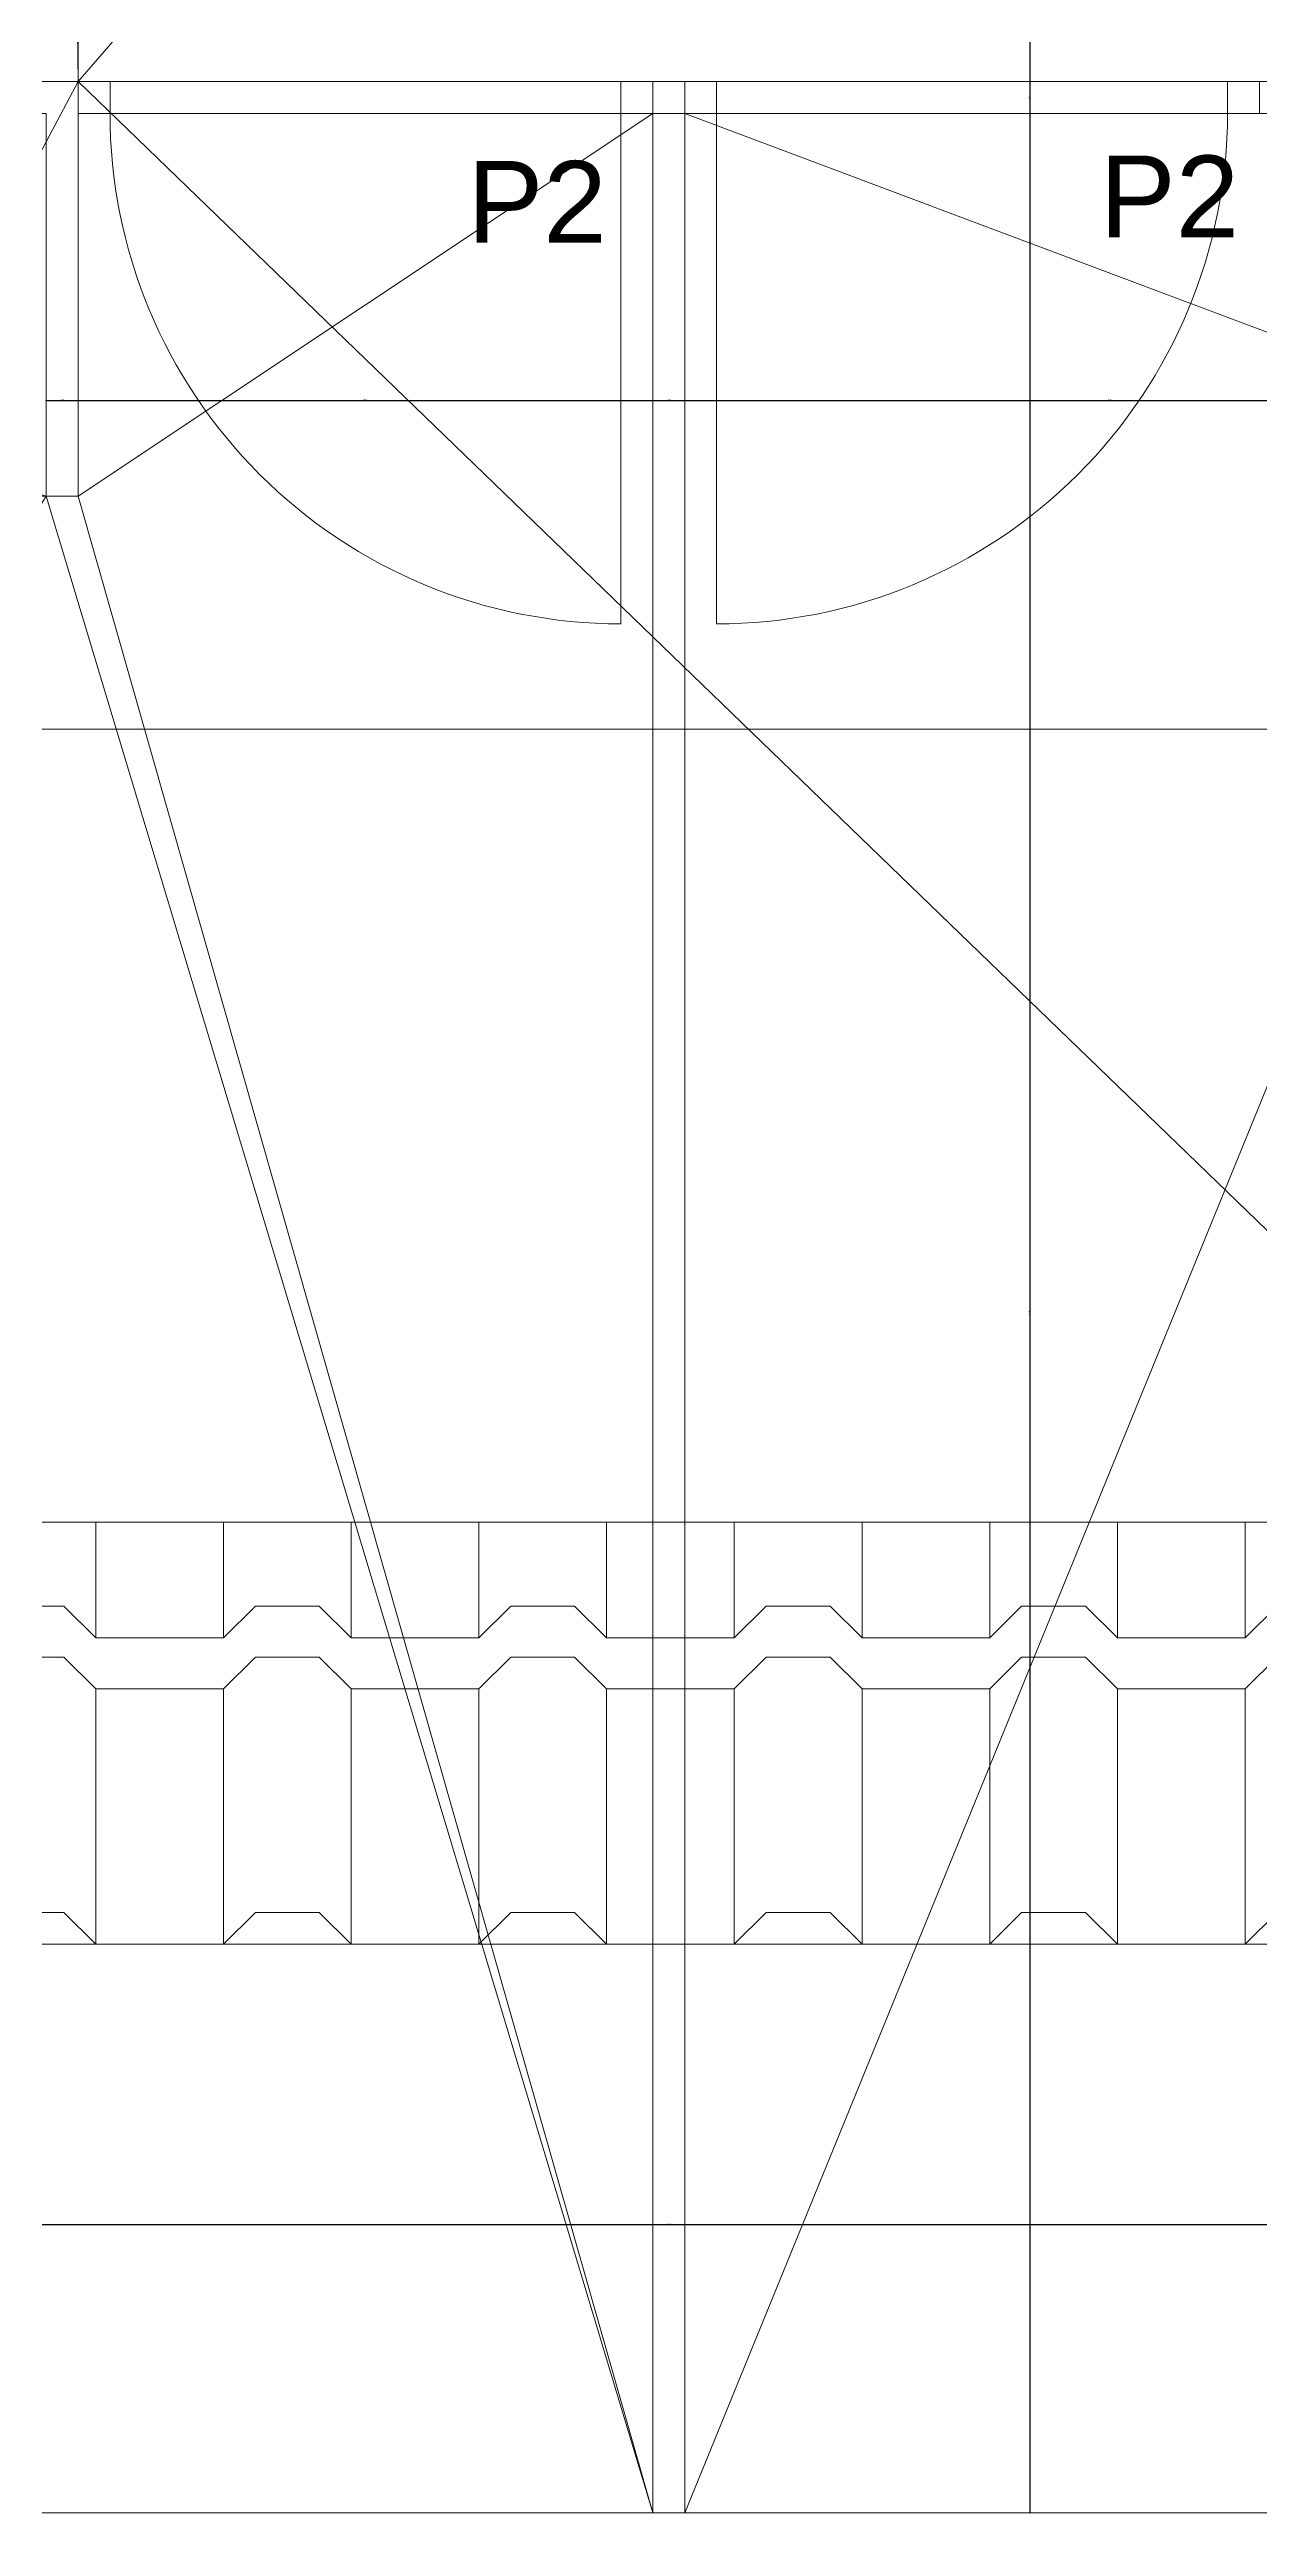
# Model space of a CAD drawing. Header units: metres. Extents: x -12536 to 12621, y -17191 to 9596.
# Drawn here: x -7019.5 to -6830, y -3513.5 to -3125.3 of the extents above; entities that cross this region are included whole.
import ezdxf
from ezdxf.lldxf.tags import DXFTag

# ---------------------------------------------------------------- set-up
doc = ezdxf.new("R2010")
doc.units = ezdxf.units.M
doc.header["$MEASUREMENT"] = 0
doc.header["$PDMODE"] = 2
doc.header["$PDSIZE"] = 0.25
for name, color, linetype in [('Calque commun', 7, 'Continuous'), ('Cotations', 7, 'Continuous'), ('Textes', 7, 'Continuous')]:
    doc.layers.add(name, color=color, linetype=linetype)
doc.styles.add('Arial', font='arial.ttf', dxfattribs={"height": 0.128})
doc.styles.add('Century Gothic6', font='GOTHIC.TTF', dxfattribs={"height": 0.18})
tags = doc.linetypes.add('DASHDOT2', pattern=[0.5, 0.25, -0.125, 0, -0.125]).pattern_tags.tags
tags[10:11] = [DXFTag(74, 4), DXFTag(75, 0), DXFTag(340, '0'), DXFTag(46, 1.0), DXFTag(50, 0.0), DXFTag(44, 0.0), DXFTag(45, 0.0)]
tags[8:9] = [DXFTag(74, 4), DXFTag(75, 0), DXFTag(340, '0'), DXFTag(46, 1.0), DXFTag(50, 0.0), DXFTag(44, 0.0), DXFTag(45, 0.0)]
tags[6:7] = [DXFTag(74, 4), DXFTag(75, 0), DXFTag(340, '0'), DXFTag(46, 1.0), DXFTag(50, 0.0), DXFTag(44, 0.0), DXFTag(45, 0.0)]
tags[4:5] = [DXFTag(74, 4), DXFTag(75, 0), DXFTag(340, '0'), DXFTag(46, 1.0), DXFTag(50, 0.0), DXFTag(44, 0.0), DXFTag(45, 0.0)]
doc.dimstyles.new('DIM7', dxfattribs={"dimtxt": 0.18, "dimasz": 0.035, "dimexe": 0.05, "dimexo": 0, "dimgap": 0.05, "dimtad": 1, "dimzin": 1, "dimdsep": 46, "dimtxsty": 'Century Gothic6', "dimblk": 'ORIGIN', "dimcen": 0.09, "dimdle": 0.05, "dimadec": 0, "dimazin": 0, "dimtfac": 1, "dimtdec": 4, "dimtix": 1, "dimtofl": 0, "dimtmove": 0, "dimatfit": 3, "dimfxl": 0.05, "dimfxlon": 1, "dimfrac": 2, "dimtolj": 1, "dimtzin": 0, "dimarcsym": 2})

# ---------------------------------------------------------------- blocks, each defined once
blk = doc.blocks.new('Block18108')
at = {"layer": 'Calque commun', "color": 7, "linetype": 'Continuous', "lineweight": 5}
blk.add_line((22.934, -31.1306), (24.934, -31.1306), dxfattribs=at)
blk = doc.blocks.new('@PRES_1_$$_1-4')
at = {"layer": 'Calque commun', "color": 5, "linetype": 'Continuous', "lineweight": 5}
blk.add_line((0.05, 0.05), (0.05, 0.85), dxfattribs=at)
at = {"layer": 'Calque commun', "color": 5, "linetype": 'Continuous', "lineweight": 5, "flags": 128}
blk.add_lwpolyline([(0.05, 0.85, -0.414214), (0.85, 0.05)], format="xyb", dxfattribs=at)
at = {"layer": 'Calque commun', "color": 5, "linetype": 'Continuous', "lineweight": 5}
mesh = blk.add_polyface(dxfattribs=at)
corners = [(0, 0), (0, 0.05), (0.05, 0.05), (0.05, 0)]
mesh.append_faces([[corners[k] for k in face] for face in [(0, 1, 2, 3)]], dxfattribs={"color": 5})
mesh = blk.add_polyface(dxfattribs=at)
corners = [(0.85, 0), (0.85, 0.05), (0.9, 0.05), (0.9, 0)]
mesh.append_faces([[corners[k] for k in face] for face in [(0, 1, 2, 3)]], dxfattribs={"color": 5})
blk = doc.blocks.new('@PRES_1_$$_1-5')
at = {"layer": 'Calque commun', "color": 0, "linetype": 'Continuous', "lineweight": 5}
blk.add_line((0, 0), (0, 0.05), dxfattribs=at)
blk = doc.blocks.new('@PRES_1_$$_1-6')
at = {"layer": 'Calque commun', "color": 0, "linetype": 'Continuous', "lineweight": 5}
blk.add_line((0, 0), (0, 0.05), dxfattribs=at)
blk = doc.blocks.new('INTER_2D_COMB2')
at = {"layer": 'Calque commun', "color": 0, "linetype": 'ByBlock', "lineweight": -2}
blk.add_blockref('@PRES_1_$$_1-4', (0, 0), dxfattribs=at)
at = {"layer": 'Calque commun', "color": 15, "linetype": 'ByBlock', "lineweight": -2}
blk.add_blockref('@PRES_1_$$_1-5', (0, 0), dxfattribs=at)
at = {"layer": 'Calque commun', "color": 15, "linetype": 'ByBlock', "lineweight": -2, "extrusion": (0, 0, -1), "xscale": -1, "yscale": -1, "zscale": -1, "rotation": 180}
blk.add_blockref('@PRES_1_$$_1-6', (-0.9, 0), dxfattribs=at)
blk = doc.blocks.new('PLACED_COMB2')
at = {"layer": 'Calque commun', "color": 0, "linetype": 'ByBlock', "lineweight": -2}
blk.add_blockref('INTER_2D_COMB2', (0, 0), dxfattribs=at)
blk = doc.blocks.new('_ORIGIN')
at = {"color": 0, "linetype": 'ByBlock', "lineweight": -2}
blk.add_line((0, 0), (-1, 0), dxfattribs=at)
blk.add_circle((0, 0), 0.5, dxfattribs=at)
blk = doc.blocks.new('*D1221')
at = {"layer": 'Calque commun', "color": 0, "linetype": 'ByBlock', "lineweight": -2, "transparency": 16777216}
for p, q in [((-7217.03, -3466.12), (-7217.03, -3466.07)), ((-7217, -3466.12), (-6925.07, -3466.12)), ((-6925.04, -3466.12), (-6925.07, -3466.12)), ((-6925.04, -3466.12), (-6925.04, -3466.07))]:
    blk.add_line(p, q, dxfattribs=at)
at = {"layer": 'Calque commun', "color": 0, "linetype": 'Continuous', "lineweight": -2, "transparency": 16777216}
blk.add_line((-6925, -3466.12), (-6924.97, -3466.12), dxfattribs=at)
at = {"layer": 'Defpoints', "color": 0, "linetype": 'Continuous', "transparency": 16777216}
for p in [(-7217.03, -3466.12), (-6925.04, -3466.12), (-6925.04, -3466.12)]:
    blk.add_point(p, dxfattribs=at)
at = {"layer": 'Calque commun', "color": 0, "linetype": 'Continuous', "lineweight": -2, "transparency": 16777216, "xscale": 0.03500000014901161, "yscale": 0.03500000014901161, "zscale": 0.03500000014901161, "rotation": 180}
for p in [(-7217.03, -3466.12), (-6925.04, -3466.12)]:
    blk.add_blockref('_ORIGIN', p, dxfattribs=at)
at = {"layer": 'Calque commun', "color": 0, "linetype": 'Continuous', "lineweight": 5, "transparency": 16777216, "insert": (-7071.03, -3466.07), "char_height": 0.18, "attachment_point": 8, "line_spacing_factor": 0.773441, "style": 'Century Gothic6'}
blk.add_mtext('\\A1;292.00', dxfattribs=at)
blk = doc.blocks.new('*D1222')
at = {"layer": 'Calque commun', "color": 0, "linetype": 'ByBlock', "lineweight": -2, "transparency": 16777216}
for p, q in [((-6925.04, -3466.12), (-6925.04, -3466.07)), ((-6925, -3466.12), (-6920.07, -3466.12)), ((-6920.03, -3466.12), (-6920.07, -3466.12)), ((-6920.03, -3466.12), (-6920.03, -3466.07))]:
    blk.add_line(p, q, dxfattribs=at)
at = {"layer": 'Calque commun', "color": 0, "linetype": 'Continuous', "lineweight": -2, "transparency": 16777216}
blk.add_line((-6920, -3466.12), (-6919.96, -3466.12), dxfattribs=at)
at = {"layer": 'Defpoints', "color": 0, "linetype": 'Continuous', "transparency": 16777216}
for p in [(-6925.04, -3466.12), (-6920.03, -3466.12), (-6920.03, -3466.12)]:
    blk.add_point(p, dxfattribs=at)
at = {"layer": 'Calque commun', "color": 0, "linetype": 'Continuous', "lineweight": -2, "transparency": 16777216, "xscale": 0.03500000014901161, "yscale": 0.03500000014901161, "zscale": 0.03500000014901161, "rotation": 180}
for p in [(-6925.04, -3466.12), (-6920.03, -3466.12)]:
    blk.add_blockref('_ORIGIN', p, dxfattribs=at)
at = {"layer": 'Calque commun', "color": 0, "linetype": 'Continuous', "lineweight": 5, "transparency": 16777216, "insert": (-6922.53, -3466.07), "char_height": 0.18, "attachment_point": 8, "line_spacing_factor": 0.773441, "style": 'Century Gothic6'}
blk.add_mtext('\\A1;5.00', dxfattribs=at)
blk = doc.blocks.new('*D1223')
at = {"layer": 'Calque commun', "color": 0, "linetype": 'ByBlock', "lineweight": -2, "transparency": 16777216}
for p, q in [((-6920.03, -3466.12), (-6920.03, -3466.07)), ((-6920, -3466.12), (-6621.07, -3466.12)), ((-6621.04, -3466.12), (-6621.07, -3466.12)), ((-6621.04, -3466.12), (-6621.04, -3466.07))]:
    blk.add_line(p, q, dxfattribs=at)
at = {"layer": 'Calque commun', "color": 0, "linetype": 'Continuous', "lineweight": -2, "transparency": 16777216}
blk.add_line((-6621, -3466.12), (-6620.97, -3466.12), dxfattribs=at)
at = {"layer": 'Defpoints', "color": 0, "linetype": 'Continuous', "transparency": 16777216}
for p in [(-6920.03, -3466.12), (-6621.04, -3466.12), (-6621.04, -3466.12)]:
    blk.add_point(p, dxfattribs=at)
at = {"layer": 'Calque commun', "color": 0, "linetype": 'Continuous', "lineweight": -2, "transparency": 16777216, "xscale": 0.03500000014901161, "yscale": 0.03500000014901161, "zscale": 0.03500000014901161, "rotation": 180}
for p in [(-6920.03, -3466.12), (-6621.04, -3466.12)]:
    blk.add_blockref('_ORIGIN', p, dxfattribs=at)
at = {"layer": 'Calque commun', "color": 0, "linetype": 'Continuous', "lineweight": 5, "transparency": 16777216, "insert": (-6770.54, -3466.07), "char_height": 0.18, "attachment_point": 8, "line_spacing_factor": 0.773441, "style": 'Century Gothic6'}
blk.add_mtext('\\A1;299.00', dxfattribs=at)
blk = doc.blocks.new('*D1234')
at = {"layer": 'Calque commun', "color": 0, "linetype": 'ByBlock', "lineweight": -2, "transparency": 16777216}
for p, q in [((-6865.94, -3135.35), (-6865.99, -3135.35)), ((-6865.94, -3135.35), (-6865.94, -3135.38)), ((-6865.94, -3511.31), (-6865.94, -3135.38)), ((-6865.94, -3511.34), (-6865.99, -3511.34))]:
    blk.add_line(p, q, dxfattribs=at)
at = {"layer": 'Calque commun', "color": 0, "linetype": 'Continuous', "lineweight": -2, "transparency": 16777216}
blk.add_line((-6865.94, -3135.31), (-6865.94, -3135.28), dxfattribs=at)
at = {"layer": 'Defpoints', "color": 0, "linetype": 'Continuous', "transparency": 16777216}
for p in [(-6865.94, -3135.35), (-6865.94, -3135.35), (-6865.94, -3511.34)]:
    blk.add_point(p, dxfattribs=at)
at = {"layer": 'Calque commun', "color": 0, "linetype": 'Continuous', "lineweight": -2, "transparency": 16777216, "xscale": 0.03500000014901161, "yscale": 0.03500000014901161, "zscale": 0.03500000014901161, "rotation": 270}
for p in [(-6865.94, -3135.35), (-6865.94, -3511.34)]:
    blk.add_blockref('_ORIGIN', p, dxfattribs=at)
at = {"layer": 'Calque commun', "color": 0, "linetype": 'Continuous', "lineweight": 5, "transparency": 16777216, "insert": (-6865.99, -3323.35), "char_height": 0.18, "attachment_point": 8, "rotation": 90, "line_spacing_factor": 0.773441, "style": 'Century Gothic6'}
blk.add_mtext('\\A1;376.00', dxfattribs=at)
blk = doc.blocks.new('*D1235')
at = {"layer": 'Calque commun', "color": 0, "linetype": 'ByBlock', "lineweight": -2, "transparency": 16777216}
for p, q in [((-6865.94, -3130.35), (-6865.99, -3130.35)), ((-6865.94, -3130.35), (-6865.94, -3130.38)), ((-6865.94, -3135.31), (-6865.94, -3130.38)), ((-6865.94, -3135.35), (-6865.99, -3135.35))]:
    blk.add_line(p, q, dxfattribs=at)
at = {"layer": 'Calque commun', "color": 0, "linetype": 'Continuous', "lineweight": -2, "transparency": 16777216}
blk.add_line((-6865.94, -3130.31), (-6865.94, -3130.28), dxfattribs=at)
at = {"layer": 'Defpoints', "color": 0, "linetype": 'Continuous', "transparency": 16777216}
for p in [(-6865.94, -3130.35), (-6865.94, -3130.35), (-6865.94, -3135.35)]:
    blk.add_point(p, dxfattribs=at)
at = {"layer": 'Calque commun', "color": 0, "linetype": 'Continuous', "lineweight": -2, "transparency": 16777216, "xscale": 0.03500000014901161, "yscale": 0.03500000014901161, "zscale": 0.03500000014901161, "rotation": 270}
for p in [(-6865.94, -3130.35), (-6865.94, -3135.35)]:
    blk.add_blockref('_ORIGIN', p, dxfattribs=at)
at = {"layer": 'Calque commun', "color": 0, "linetype": 'Continuous', "lineweight": 5, "transparency": 16777216, "insert": (-6865.99, -3132.85), "char_height": 0.18, "attachment_point": 8, "rotation": 90, "line_spacing_factor": 0.773441, "style": 'Century Gothic6'}
blk.add_mtext('\\A1;5.00', dxfattribs=at)
blk = doc.blocks.new('*D1236')
at = {"layer": 'Calque commun', "color": 0, "linetype": 'ByBlock', "lineweight": -2, "transparency": 16777216}
for p, q in [((-6865.94, -2940.35), (-6865.99, -2940.35)), ((-6865.94, -2940.35), (-6865.94, -2940.38)), ((-6865.94, -3130.31), (-6865.94, -2940.38)), ((-6865.94, -3130.35), (-6865.99, -3130.35))]:
    blk.add_line(p, q, dxfattribs=at)
at = {"layer": 'Calque commun', "color": 0, "linetype": 'Continuous', "lineweight": -2, "transparency": 16777216}
blk.add_line((-6865.94, -2940.31), (-6865.94, -2940.28), dxfattribs=at)
at = {"layer": 'Defpoints', "color": 0, "linetype": 'Continuous', "transparency": 16777216}
for p in [(-6865.94, -2940.35), (-6865.94, -2940.35), (-6865.94, -3130.35)]:
    blk.add_point(p, dxfattribs=at)
at = {"layer": 'Calque commun', "color": 0, "linetype": 'Continuous', "lineweight": -2, "transparency": 16777216, "xscale": 0.03500000014901161, "yscale": 0.03500000014901161, "zscale": 0.03500000014901161, "rotation": 270}
for p in [(-6865.94, -2940.35), (-6865.94, -3130.35)]:
    blk.add_blockref('_ORIGIN', p, dxfattribs=at)
at = {"layer": 'Calque commun', "color": 0, "linetype": 'Continuous', "lineweight": 5, "transparency": 16777216, "insert": (-6865.99, -3035.35), "char_height": 0.18, "attachment_point": 8, "rotation": 90, "line_spacing_factor": 0.773441, "style": 'Century Gothic6'}
blk.add_mtext('\\A1;190.00', dxfattribs=at)
blk = doc.blocks.new('*D1252')
at = {"layer": 'Calque commun', "color": 0, "linetype": 'ByBlock', "lineweight": -2, "transparency": 16777216}
for p, q in [((-7020.04, -3180.35), (-7020.04, -3180.3)), ((-7020, -3180.35), (-7015.07, -3180.35)), ((-7015.03, -3180.35), (-7015.07, -3180.35)), ((-7015.03, -3180.35), (-7015.03, -3180.3))]:
    blk.add_line(p, q, dxfattribs=at)
at = {"layer": 'Calque commun', "color": 0, "linetype": 'Continuous', "lineweight": -2, "transparency": 16777216}
blk.add_line((-7015, -3180.35), (-7014.96, -3180.35), dxfattribs=at)
at = {"layer": 'Defpoints', "color": 0, "linetype": 'Continuous', "transparency": 16777216}
for p in [(-7020.04, -3180.35), (-7015.03, -3180.35), (-7015.03, -3180.35)]:
    blk.add_point(p, dxfattribs=at)
at = {"layer": 'Calque commun', "color": 0, "linetype": 'Continuous', "lineweight": -2, "transparency": 16777216, "xscale": 0.03500000014901161, "yscale": 0.03500000014901161, "zscale": 0.03500000014901161, "rotation": 180}
for p in [(-7020.04, -3180.35), (-7015.03, -3180.35)]:
    blk.add_blockref('_ORIGIN', p, dxfattribs=at)
at = {"layer": 'Calque commun', "color": 0, "linetype": 'Continuous', "lineweight": 5, "transparency": 16777216, "insert": (-7017.54, -3180.3), "char_height": 0.18, "attachment_point": 8, "line_spacing_factor": 0.773441, "style": 'Century Gothic6'}
blk.add_mtext('\\A1;5.00', dxfattribs=at)
blk = doc.blocks.new('*D1253')
at = {"layer": 'Calque commun', "color": 0, "linetype": 'ByBlock', "lineweight": -2, "transparency": 16777216}
for p, q in [((-7015.03, -3180.35), (-7015.03, -3180.3)), ((-7015, -3180.35), (-6925.07, -3180.35)), ((-6925.04, -3180.35), (-6925.07, -3180.35)), ((-6925.04, -3180.35), (-6925.04, -3180.3))]:
    blk.add_line(p, q, dxfattribs=at)
at = {"layer": 'Calque commun', "color": 0, "linetype": 'Continuous', "lineweight": -2, "transparency": 16777216}
blk.add_line((-6925, -3180.35), (-6924.97, -3180.35), dxfattribs=at)
at = {"layer": 'Defpoints', "color": 0, "linetype": 'Continuous', "transparency": 16777216}
for p in [(-7015.03, -3180.35), (-6925.04, -3180.35), (-6925.04, -3180.35)]:
    blk.add_point(p, dxfattribs=at)
at = {"layer": 'Calque commun', "color": 0, "linetype": 'Continuous', "lineweight": -2, "transparency": 16777216, "xscale": 0.03500000014901161, "yscale": 0.03500000014901161, "zscale": 0.03500000014901161, "rotation": 180}
for p in [(-7015.03, -3180.35), (-6925.04, -3180.35)]:
    blk.add_blockref('_ORIGIN', p, dxfattribs=at)
at = {"layer": 'Calque commun', "color": 0, "linetype": 'Continuous', "lineweight": 5, "transparency": 16777216, "insert": (-6970.04, -3180.3), "char_height": 0.18, "attachment_point": 8, "line_spacing_factor": 0.773441, "style": 'Century Gothic6'}
blk.add_mtext('\\A1;90.00', dxfattribs=at)
blk = doc.blocks.new('*D1254')
at = {"layer": 'Calque commun', "color": 0, "linetype": 'ByBlock', "lineweight": -2, "transparency": 16777216}
for p, q in [((-6925.04, -3180.35), (-6925.04, -3180.3)), ((-6925, -3180.35), (-6920.07, -3180.35)), ((-6920.04, -3180.35), (-6920.07, -3180.35)), ((-6920.04, -3180.35), (-6920.04, -3180.3))]:
    blk.add_line(p, q, dxfattribs=at)
at = {"layer": 'Calque commun', "color": 0, "linetype": 'Continuous', "lineweight": -2, "transparency": 16777216}
blk.add_line((-6920, -3180.35), (-6919.97, -3180.35), dxfattribs=at)
at = {"layer": 'Defpoints', "color": 0, "linetype": 'Continuous', "transparency": 16777216}
for p in [(-6925.04, -3180.35), (-6920.04, -3180.35), (-6920.04, -3180.35)]:
    blk.add_point(p, dxfattribs=at)
at = {"layer": 'Calque commun', "color": 0, "linetype": 'Continuous', "lineweight": -2, "transparency": 16777216, "xscale": 0.03500000014901161, "yscale": 0.03500000014901161, "zscale": 0.03500000014901161, "rotation": 180}
for p in [(-6925.04, -3180.35), (-6920.04, -3180.35)]:
    blk.add_blockref('_ORIGIN', p, dxfattribs=at)
at = {"layer": 'Calque commun', "color": 0, "linetype": 'Continuous', "lineweight": 5, "transparency": 16777216, "insert": (-6922.54, -3180.3), "char_height": 0.18, "attachment_point": 8, "line_spacing_factor": 0.773441, "style": 'Century Gothic6'}
blk.add_mtext('\\A1;5.00', dxfattribs=at)
blk = doc.blocks.new('*D1255')
at = {"layer": 'Calque commun', "color": 0, "linetype": 'ByBlock', "lineweight": -2, "transparency": 16777216}
for p, q in [((-6920.04, -3180.35), (-6920.04, -3180.3)), ((-6920, -3180.35), (-6787.07, -3180.35)), ((-6787.04, -3180.35), (-6787.07, -3180.35)), ((-6787.04, -3180.35), (-6787.04, -3180.3))]:
    blk.add_line(p, q, dxfattribs=at)
at = {"layer": 'Calque commun', "color": 0, "linetype": 'Continuous', "lineweight": -2, "transparency": 16777216}
blk.add_line((-6787, -3180.35), (-6786.97, -3180.35), dxfattribs=at)
at = {"layer": 'Defpoints', "color": 0, "linetype": 'Continuous', "transparency": 16777216}
for p in [(-6920.04, -3180.35), (-6787.04, -3180.35), (-6787.04, -3180.35)]:
    blk.add_point(p, dxfattribs=at)
at = {"layer": 'Calque commun', "color": 0, "linetype": 'Continuous', "lineweight": -2, "transparency": 16777216, "xscale": 0.03500000014901161, "yscale": 0.03500000014901161, "zscale": 0.03500000014901161, "rotation": 180}
for p in [(-6920.04, -3180.35), (-6787.04, -3180.35)]:
    blk.add_blockref('_ORIGIN', p, dxfattribs=at)
at = {"layer": 'Calque commun', "color": 0, "linetype": 'Continuous', "lineweight": 5, "transparency": 16777216, "insert": (-6853.54, -3180.3), "char_height": 0.18, "attachment_point": 8, "line_spacing_factor": 0.773441, "style": 'Century Gothic6'}
blk.add_mtext('\\A1;133.00', dxfattribs=at)
blk = doc.blocks.new('pattern5')
at = {"layer": 'Calque commun', "color": 1, "linetype": 'Continuous', "lineweight": 5}
for p, q in [((23.0016, -29.7595), (23.0016, -29.5782)), ((23.0016, -29.5782), (23.0016, -29.7595)), ((23.2016, -29.7595), (23.2016, -29.5782)), ((23.4016, -29.7595), (23.4016, -29.5782)), ((23.4016, -29.5782), (23.4016, -29.7595)), ((23.6016, -29.7595), (23.6016, -29.5782)), ((23.8016, -29.7595), (23.8016, -29.5782)), ((23.8016, -29.5782), (23.8016, -29.7595)), ((24.0016, -29.7595), (24.0016, -29.5782)), ((24.2016, -29.7595), (24.2016, -29.5782)), ((24.2016, -29.5782), (24.2016, -29.7595)), ((24.4016, -29.7595), (24.4016, -29.5782)), ((24.6016, -29.7595), (24.6016, -29.5782)), ((24.6016, -29.5782), (24.6016, -29.7595)), ((24.8016, -29.7595), (24.8016, -29.5782)), ((22.8516, -29.7095), (22.9516, -29.7095)), ((22.9516, -29.7095), (23.0016, -29.7595)), ((23.2016, -29.7595), (23.2516, -29.7095)), ((23.2516, -29.7095), (23.3516, -29.7095)), ((23.3516, -29.7095), (23.4016, -29.7595)), ((23.6016, -29.7595), (23.6516, -29.7095)), ((23.6516, -29.7095), (23.7516, -29.7095)), ((23.7516, -29.7095), (23.8016, -29.7595)), ((24.0016, -29.7595), (24.0516, -29.7095)), ((24.0516, -29.7095), (24.1516, -29.7095)), ((24.1516, -29.7095), (24.2016, -29.7595)), ((24.4016, -29.7595), (24.4516, -29.7095)), ((24.4516, -29.7095), (24.5516, -29.7095)), ((24.5516, -29.7095), (24.6016, -29.7595)), ((24.8016, -29.7595), (24.8516, -29.7095)), ((23.0016, -29.7595), (23.2016, -29.7595)), ((23.4016, -29.7595), (23.6016, -29.7595)), ((23.8016, -29.7595), (24.0016, -29.7595)), ((24.2016, -29.7595), (24.4016, -29.7595)), ((24.6016, -29.7595), (24.8016, -29.7595)), ((22.9516, -29.7895), (22.8516, -29.7895)), ((23.0016, -29.8395), (22.9516, -29.7895)), ((23.2516, -29.7895), (23.2016, -29.8395)), ((23.3516, -29.7895), (23.2516, -29.7895)), ((23.4016, -29.8395), (23.3516, -29.7895)), ((23.6516, -29.7895), (23.6016, -29.8395)), ((23.7516, -29.7895), (23.6516, -29.7895)), ((23.8016, -29.8395), (23.7516, -29.7895)), ((24.0516, -29.7895), (24.0016, -29.8395)), ((24.1516, -29.7895), (24.0516, -29.7895)), ((24.2016, -29.8395), (24.1516, -29.7895)), ((24.4516, -29.7895), (24.4016, -29.8395)), ((24.5516, -29.7895), (24.4516, -29.7895)), ((24.6016, -29.8395), (24.5516, -29.7895)), ((24.8516, -29.7895), (24.8016, -29.8395)), ((23.0016, -30.2395), (23.0016, -29.8395)), ((23.2016, -29.8395), (23.0016, -29.8395)), ((23.0016, -29.8395), (23.0016, -30.2395)), ((23.2016, -30.2395), (23.2016, -29.8395)), ((23.4016, -30.2395), (23.4016, -29.8395)), ((23.6016, -29.8395), (23.4016, -29.8395)), ((23.4016, -29.8395), (23.4016, -30.2395)), ((23.6016, -30.2395), (23.6016, -29.8395)), ((23.8016, -30.2395), (23.8016, -29.8395)), ((24.0016, -29.8395), (23.8016, -29.8395)), ((23.8016, -29.8395), (23.8016, -30.2395)), ((24.0016, -30.2395), (24.0016, -29.8395)), ((24.2016, -30.2395), (24.2016, -29.8395)), ((24.4016, -29.8395), (24.2016, -29.8395)), ((24.2016, -29.8395), (24.2016, -30.2395)), ((24.4016, -30.2395), (24.4016, -29.8395)), ((24.6016, -30.2395), (24.6016, -29.8395)), ((24.8016, -29.8395), (24.6016, -29.8395)), ((24.6016, -29.8395), (24.6016, -30.2395)), ((24.8016, -30.2395), (24.8016, -29.8395)), ((22.8516, -30.1895), (22.9516, -30.1895)), ((22.9516, -30.1895), (23.0016, -30.2395)), ((23.2016, -30.2395), (23.2516, -30.1895)), ((23.2516, -30.1895), (23.3516, -30.1895)), ((23.3516, -30.1895), (23.4016, -30.2395)), ((23.6016, -30.2395), (23.6516, -30.1895)), ((23.6516, -30.1895), (23.7516, -30.1895)), ((23.7516, -30.1895), (23.8016, -30.2395)), ((24.0016, -30.2395), (24.0516, -30.1895)), ((24.0516, -30.1895), (24.1516, -30.1895)), ((24.1516, -30.1895), (24.2016, -30.2395)), ((24.4016, -30.2395), (24.4516, -30.1895)), ((24.4516, -30.1895), (24.5516, -30.1895)), ((24.5516, -30.1895), (24.6016, -30.2395)), ((24.8016, -30.2395), (24.8516, -30.1895)), ((23.0016, -30.2395), (23.2016, -30.2395)), ((23.4016, -30.2395), (23.6016, -30.2395)), ((23.8016, -30.2395), (24.0016, -30.2395)), ((24.2016, -30.2395), (24.4016, -30.2395)), ((24.6016, -30.2395), (24.8016, -30.2395))]:
    blk.add_line(p, q, dxfattribs=at)
at = {"layer": 'Calque commun', "color": 7, "linetype": 'Continuous', "lineweight": 5}
mesh = blk.add_polyface(dxfattribs=at)
corners = [(13.0012, -30.2395), (13.0012, -29.5782), (6.6016, -29.5782), (6.6016, -30.2395), (26.0012, -30.2395), (26.0012, -29.5782), (19.6012, -29.5782), (19.6012, -30.2395)]
mesh.append_faces([[corners[k] for k in face] for face in [(0, 1, 2, 3), (4, 5, 6, 7)]], dxfattribs={"color": 7})

msp = doc.modelspace()

# ---------------------------------------------------------------- linework, layer by layer
at = {"layer": 'Calque commun', "color": 15, "linetype": 'Continuous', "lineweight": 20}
for p, q in [((-7020.037, -3130.347), (-7015.037, -3130.347)), ((-6925.037, -3130.347), (-6920.037, -3130.347)), ((-7015.037, -3135.347), (-7015.034, -3195.348)), ((-6925.038, -3135.347), (-6925.035, -3511.344)), ((-6925.037, -3135.347), (-6920.037, -3135.347)), ((-6920.037, -3135.347), (-6920.034, -3511.344)), ((-7020.034, -3195.348), (-7015.034, -3195.348)), ((-6925.035, -3511.344), (-6920.034, -3511.344))]:
    msp.add_line(p, q, dxfattribs=at)
at = {"layer": 'Calque commun', "color": 7, "linetype": 'Continuous', "lineweight": 5}
msp.add_line((-7020.037, -3130.347), (-7015.037, -3130.347), dxfattribs=at)
at = {"layer": 'Calque commun', "color": 9, "linetype": 'Continuous', "lineweight": 20}
msp.add_polyline3d([(-7217.034, -3511.344, 0), (-7217.034, -2675.345, 0), (-7223.034, -2675.345, 0), (-6621.037, -2675.345, 0), (-6621.037, -3511.344, 0)], close=True, dxfattribs=at)
at = {"layer": 'Cotations', "color": 1, "linetype": 'DASHDOT2', "lineweight": 20}
msp.add_line((-9271.05, -3231.862), (-6370.133, -3231.862), dxfattribs=at)

# ---------------------------------------------------------------- block references
at = {"layer": 'Calque commun', "color": 0, "linetype": 'ByBlock', "lineweight": -2}
for name, p, xscale, yscale, zscale in [('PLACED_COMB2', (-6925.037, -3130.347), -100, -100, -100), ('pattern5', (-9312.433, -398.28), 100, 100, 100), ('Block18108', (-9312.433, -398.28), 100, 100, 100)]:
    msp.add_blockref(name, p, dxfattribs=dict(at, xscale=xscale, yscale=yscale, zscale=zscale))
at = {"layer": 'Calque commun', "color": 0, "linetype": 'ByBlock', "lineweight": -2, "extrusion": (0, 0, -1), "xscale": 100, "yscale": 100, "zscale": 100, "rotation": 180}
msp.add_blockref('PLACED_COMB2', (6920.037, -3130.347), dxfattribs=at)

# ---------------------------------------------------------------- texts
at = {"layer": 'Textes', "color": 5, "linetype": 'ByBlock', "lineweight": -2, "style": 'Arial'}
for p in [(-6954.102, -3155.615), (-6855.077, -3154.754)]:
    msp.add_text('P2', height=12.8, dxfattribs=at).set_placement(p)

# ---------------------------------------------------------------- dimensions: what is measured, and where the dimension line sits
at = {"layer": 'Calque commun', "color": 5, "linetype": 'Continuous', "lineweight": 5}
for p1, p2, picture, middle in [((-6865.942, -3130.347), (-6865.942, -2940.346), '*D1236', (-6866.087, -3035.347)), ((-6865.942, -3135.347), (-6865.942, -3130.347), '*D1235', (-6866.087, -3132.847)), ((-6865.942, -3511.344), (-6865.942, -3135.347), '*D1234', (-6866.087, -3323.346)), ((-7020.037, -3180.346), (-7015.035, -3180.346), '*D1252', (-7017.536, -3180.202)), ((-7015.035, -3180.346), (-6925.037, -3180.346), '*D1253', (-6970.036, -3180.202)), ((-6925.037, -3180.346), (-6920.037, -3180.346), '*D1254', (-6922.537, -3180.202)), ((-6920.037, -3180.346), (-6787.038, -3180.346), '*D1255', (-6853.537, -3180.202)), ((-7217.034, -3466.12), (-6925.035, -3466.12), '*D1221', (-7071.035, -3465.975)), ((-6925.035, -3466.12), (-6920.035, -3466.12), '*D1222', (-6922.535, -3465.975)), ((-6920.035, -3466.12), (-6621.037, -3466.12), '*D1223', (-6770.536, -3465.975))]:
    dim = msp.add_aligned_dim(p1=p1, p2=p2, distance=0, dimstyle='DIM7', dxfattribs=at)
    dim.commit()
    dim.dimension.update_dxf_attribs({"geometry": picture, "text_midpoint": middle})

# ---------------------------------------------------------------- meshes
at = {"layer": 'Calque commun', "color": 7, "linetype": 'Continuous', "lineweight": 5}
mesh = msp.add_polyface(dxfattribs=at)
corners = [(-6352.223, -1261.028), (-12352.223, -1261.028), (-12352.223, -5461.028), (-6352.223, -5461.028)]
mesh.append_faces([[corners[k] for k in face] for face in [(0, 1, 2, 3)]], dxfattribs={"color": 7})
at = {"layer": 'Calque commun', "color": 9, "linetype": 'Continuous', "lineweight": 5}
mesh = msp.add_polyface(dxfattribs=at)
corners = [(-7017.535, -2940.346), (-7217.033, -2675.345), (-6621.037, -2675.345), (-7015.037, -3130.347), (-6621.037, -3511.344), (-7217.034, -3511.344), (-7217.033, -3130.347), (-7217.034, -2940.346)]
mesh.append_faces([[corners[k] for k in face] for face in [(3, 5, 6)]], dxfattribs={"vtx0": -1, "color": 9})
mesh.append_faces([[corners[k] for k in face] for face in [(0, 1, 2), (3, 4, 5), (3, 2, 4)]], dxfattribs={"vtx0": -1, "vtx2": -1, "color": 9})
mesh.append_faces([[corners[k] for k in face] for face in [(3, 0, 2)]], dxfattribs={"vtx1": -1, "vtx2": -1, "color": 9})
mesh.append_faces([[corners[k] for k in face] for face in [(0, 7, 1)]], dxfattribs={"vtx2": -1, "color": 9})
mesh = msp.add_polyface(dxfattribs=at)
corners = [(-7015.037, -3130.347), (-7015.034, -2940.346), (-6787.037, -2940.346), (-6787.037, -3130.347)]
mesh.append_faces([[corners[k] for k in face] for face in [(0, 1, 2, 3)]], dxfattribs={"color": 9})
mesh = msp.add_polyface(dxfattribs=at)
corners = [(-7020.037, -3195.348), (-7217.034, -3511.344), (-6925.035, -3511.344), (-7217.034, -3195.348), (-7015.037, -3135.347), (-7015.034, -3195.348), (-6925.038, -3135.347), (-7020.037, -3135.347), (-7217.034, -3135.347)]
mesh.append_faces([[corners[k] for k in face] for face in [(0, 2, 5)]], dxfattribs={"vtx0": -1, "vtx1": -1, "color": 9})
mesh.append_faces([[corners[k] for k in face] for face in [(0, 1, 2), (0, 3, 1), (0, 8, 3)]], dxfattribs={"vtx0": -1, "vtx2": -1, "color": 9})
mesh.append_faces([[corners[k] for k in face] for face in [(4, 5, 6)]], dxfattribs={"vtx1": -1, "color": 9})
mesh.append_faces([[corners[k] for k in face] for face in [(2, 6, 5)]], dxfattribs={"vtx1": -1, "vtx2": -1, "color": 9})
mesh.append_faces([[corners[k] for k in face] for face in [(0, 7, 8)]], dxfattribs={"vtx2": -1, "color": 9})
mesh = msp.add_polyface(dxfattribs=at)
corners = [(-6920.037, -3135.347), (-6787.037, -3185.347), (-6920.034, -3511.344), (-6621.037, -3185.347), (-6621.037, -3511.344), (-6787.04, -3135.347)]
mesh.append_faces([[corners[k] for k in face] for face in [(0, 1, 2), (2, 1, 4)]], dxfattribs={"vtx0": -1, "vtx1": -1, "color": 9})
mesh.append_faces([[corners[k] for k in face] for face in [(1, 3, 4), (0, 5, 1)]], dxfattribs={"vtx2": -1, "color": 9})

doc.saveas('drawing.dxf')
